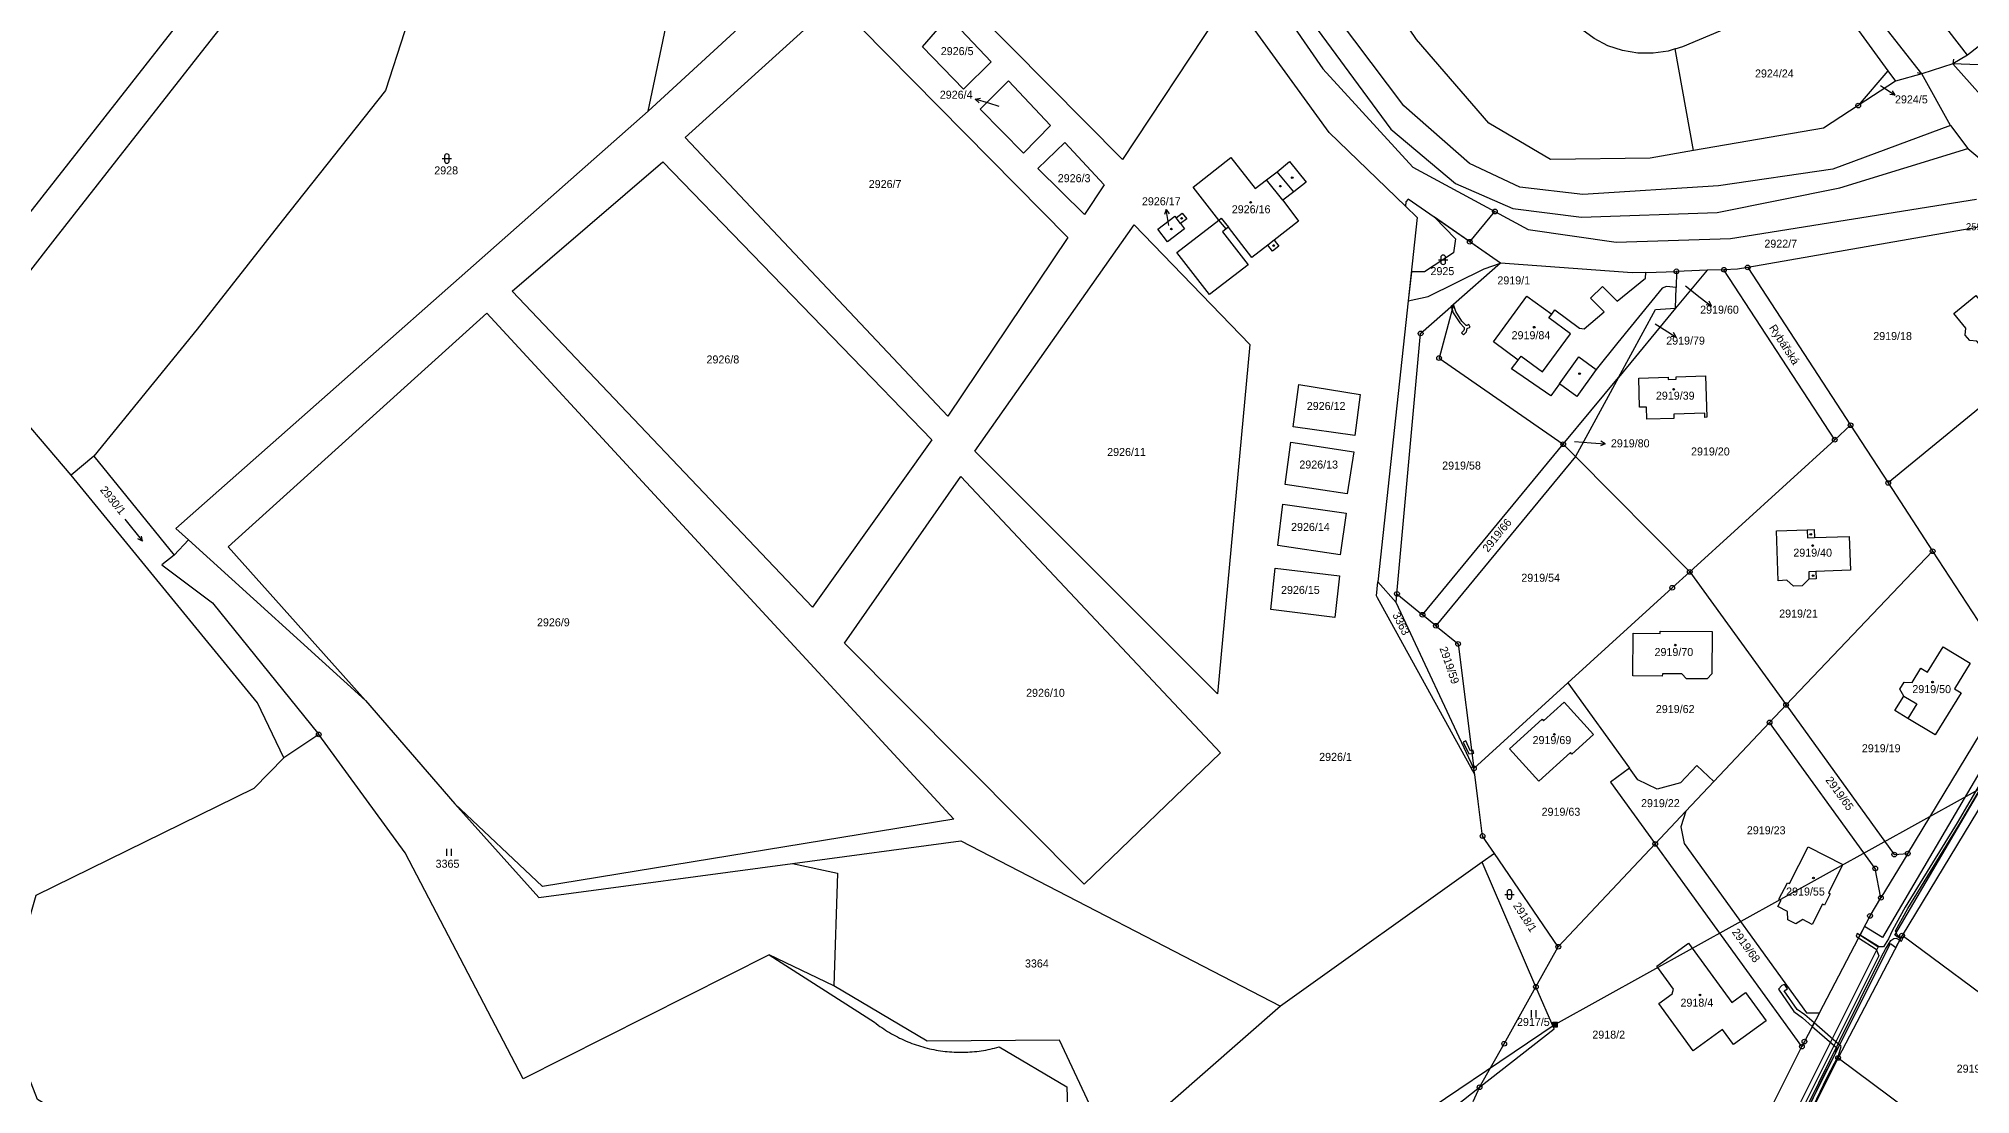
# Model space of a CAD drawing. Extents: x -784124 to -780570, y -980818 to -976926.
# Drawn here: x -783332.3 to -782922, y -978359.6 to -978135.4 of the extents above; entities that cross this region are included whole.
import ezdxf
from ezdxf.enums import TextEntityAlignment as Align

# ---------------------------------------------------------------- set-up
doc = ezdxf.new("R2010")
doc.units = 0
doc.header["$LTSCALE"] = 3.138375
doc.header["$MEASUREMENT"] = 0
doc.linetypes.add('0_051C', pattern=[0])
doc.linetypes.add('2_6_59_2', pattern=[0])
for name, color, linetype in [('1', 7, 'CONTINUOUS'), ('1008', 1, 'CONTINUOUS'), ('1016', 1, 'CONTINUOUS'), ('1029', 1, 'CONTINUOUS'), ('105', 1, 'CONTINUOUS'), ('18', 1, 'CONTINUOUS'), ('21800', 1, 'CONTINUOUS'), ('21900', 1, 'CONTINUOUS'), ('23700', 1, 'CONTINUOUS'), ('306', 1, 'CONTINUOUS'), ('316', 1, 'CONTINUOUS'), ('402', 1, 'CONTINUOUS'), ('404', 1, 'CONTINUOUS'), ('420', 1, 'CONTINUOUS'), ('602', 1, 'CONTINUOUS'), ('60502', 1, 'CONTINUOUS'), ('802', 1, 'CONTINUOUS')]:
    doc.layers.add(name, color=color, linetype=linetype)

# ---------------------------------------------------------------- blocks, each defined once
blk = doc.blocks.new('4_02$0')
at = {"layer": '404', "color": 255, "linetype": 'Continuous'}
blk.add_circle((-0.01, 0), 0.175, dxfattribs=at)
blk = doc.blocks.new('1029$1')
at = {"layer": '1029', "color": 6, "linetype": 'Continuous'}
for p, q in [((0, 3), (-0.5, 2)), ((0, 0), (0, 3)), ((0, 3), (0.5, 2))]:
    blk.add_line(p, q, dxfattribs=at)
blk = doc.blocks.new('3_06$4')
at = {"layer": '306', "color": 255, "linetype": 'Continuous'}
for p, q in [((-0.51, 0), (-0.51, 1.5)), ((0.49, 0), (0.49, 1.5))]:
    blk.add_line(p, q, dxfattribs=at)
blk = doc.blocks.new('3_16$5')
at = {"layer": '316', "color": 255, "linetype": 'Continuous'}
for p, q in [((-1, 1), (1, 1)), ((-0.5, 1.5), (-0.5, 0.5)), ((0.5, 0.5), (0.5, 1.5))]:
    blk.add_line(p, q, dxfattribs=at)
for centre, start, end in [((0, 1.5), 0, 180), ((0, 0.5), 180, 359.9879)]:
    blk.add_arc(centre, 0.5, start, end, dxfattribs=at)
blk = doc.blocks.new('8_02$7')
at = {"layer": '802', "color": 255, "linetype": 'Continuous'}
for p, q in [((3.02, -0.01), (2.04, 0.49)), ((-2.98, -0.01), (3.02, -0.01)), ((3.02, -0.01), (2.04, -0.51))]:
    blk.add_line(p, q, dxfattribs=at)
blk = doc.blocks.new('$17')
at = {"layer": '1', "color": 254, "linetype": 'Continuous'}
for points in [[(123.435, 167.315), (124.055, 171.445), (124.075, 172.655), (124.125, 176.045), (123.965, 178.515), (123.785, 180.405), (123.835, 180.575), (124.015, 181.165), (126.325, 182.735), (128.545, 184.245), (128.185, 184.725), (125.985, 183.235), (123.435, 181.495), (123.215, 180.585), (123.015, 181.135), (123.085, 181.855), (123.225, 181.955), (125.685, 183.655), (127.855, 185.145), (127.495, 185.625), (125.345, 184.145), (122.975, 182.515), (122.505, 182.195), (122.395, 181.055), (123.365, 178.435), (123.525, 176.025), (123.455, 171.485), (123.065, 168.855), (122.855, 167.435), (121.885, 163.365), (121.225, 161.955), (119.525, 158.305), (117.465, 154.835), (112.675, 149.615), (108.675, 145.705), (105.295, 142.765), (95.525, 135.565), (37.715, 97.825), (20.045, 86.715), (14.615, 82.665), (0.955, 73.475), (-6.735, 68.785), (-8.095, 68.135), (-0.405, 57.685), (0.985, 57.095), (3.795, 51.755), (4.985, 49.935), (7.145, 46.625), (7.025, 46.135), (5.465, 45.035), (5.355, 43.835), (6.435, 43.205), (6.935, 40.955), (4.425, 34.675), (2.645, 31.245), (2.555, 30.385), (10.625, 18.215), (4.785, 14.145), (5.135, 13.655), (10.995, 17.745), (14.185, 13.185), (17.425, 8.555), (20.165, 3.765), (24.995, -6.375), (26.295, -9.565), (27.055, -12.215), (28.375, -20.665), (30.285, -23.815), (31.615, -25.295), (31.375, -30.285), (30.725, -31.375), (29.185, -33.215), (27.445, -43.045), (25.935, -48.825), (23.115, -56.275), (20.805, -61.265), (15.645, -70.115), (11.885, -75.575), (7.625, -72.815), (6.785, -72.265), (4.815, -75.045), (1.495, -75.655), (1.275, -74.985), (0.705, -75.175), (0.915, -75.815), (-1.105, -76.545), (-20.735, -62.125), (-20.415, -61.735), (-20.875, -61.355), (-21.215, -61.765), (-45.005, -43.585), (-52.925, -37.995), (-52.695, -37.635), (-53.205, -37.315), (-53.405, -37.645), (-68.925, -26.165), (-68.665, -25.805), (-69.155, -25.455), (-69.745, -26.305), (-69.245, -26.675), (-71.185, -29.385), (-74.055, -33.365), (-74.905, -33.335), (-76.985, -31.725), (-85.455, -25.155), (-86.215, -25.215), (-86.755, -25.525), (-86.265, -25.935), (-85.635, -25.775), (-80.505, -29.755), (-75.205, -33.865), (-63.815, -41.975), (-58.885, -44.925), (-57.485, -46.625), (-57.155, -47.935), (-57.745, -52.635), (-58.945, -55.645), (-62.565, -61.945), (-68.325, -69.395), (-68.765, -69.045), (-69.135, -69.515), (-68.685, -69.875), (-98.135, -109.425), (-98.745, -109.025), (-99.085, -109.525), (-98.495, -109.905), (-113.775, -129.945), (-114.305, -129.565), (-114.665, -130.045), (-114.145, -130.425), (-118.925, -136.395), (-124.785, -144.385), (-126.795, -147.715), (-127.835, -149.555), (-128.245, -149.315), (-128.545, -149.835), (-127.615, -150.375), (-126.425, -148.275), (-120.615, -151.645), (-118.105, -148.345), (-110.205, -148.025), (-94.345, -160.055), (-94.875, -160.845), (-94.385, -161.185), (-93.865, -160.415), (-78.025, -172.175), (-76.405, -180.305), (-73.145, -183.415), (-70.315, -185.625), (-68.985, -185.545), (-58.385, -171.735), (-57.975, -171.995), (-57.655, -171.485), (-58.015, -171.265), (-49.495, -160.595), (-42.905, -151.595), (-42.655, -151.785), (-42.285, -151.315), (-42.545, -151.105), (-12.955, -111.455), (-12.585, -111.765), (-12.195, -111.305), (-12.595, -110.975), (0.055, -94.735), (5.595, -93.085), (6.185, -92.615), (7.185, -91.355), (9.415, -88.505), (9.675, -88.175), (11.605, -85.725), (13.505, -87.465), (25.375, -96.405), (48.255, -113.495), (62.215, -123.515), (65.065, -125.205), (67.305, -126.115), (69.135, -125.975), (71.035, -125.375), (72.915, -124.375), (81.975, -110.265), (82.525, -110.095), (84.305, -111.345), (88.845, -114.555), (89.845, -115.625), (90.285, -115.215), (89.245, -114.095), (84.675, -110.875), (82.835, -109.585), (82.695, -109.015), (85.415, -104.745), (88.375, -99.685), (93.735, -88.895), (93.995, -88.695), (99.765, -91.885), (101.425, -92.805), (102.875, -93.125), (103.005, -92.535), (101.645, -92.245), (100.145, -91.415), (94.275, -88.165), (94.305, -87.645), (95.655, -84.815), (98.575, -77.655), (100.845, -70.795), (104.035, -58.075), (105.255, -50.155), (105.415, -46.915), (105.875, -46.485), (115.385, -47.675), (115.455, -47.085), (105.905, -45.875), (105.605, -45.605), (106.215, -41.185), (106.515, -31.935), (105.005, -29.595), (104.595, -24.805), (105.365, -22.975), (105.995, -22.945), (106.335, -21.735), (104.765, -5.485), (113.845, -3.935), (113.745, -3.345), (104.675, -4.895), (103.465, 1.355), (95.325, 25.045), (88.425, 38.565), (97.085, 43.345), (96.795, 43.865), (88.135, 39.085), (83.275, 47.215), (76.255, 56.965), (73.465, 60.495), (70.845, 63.245), (69.245, 64.935), (68.065, 64.735), (68.585, 64.215), (69.025, 64.295), (70.465, 62.775), (73.005, 60.095), (75.775, 56.605), (82.775, 46.895), (87.765, 38.535), (94.635, 25.065), (94.065, 24.815), (94.315, 24.265), (94.865, 24.515), (102.785, 1.485), (102.215, 1.345), (102.365, 0.755), (102.945, 0.905), (104.135, -5.275), (105.755, -21.655), (105.535, -22.365), (105.065, -22.385), (104.765, -22.105), (104.315, -22.505), (104.625, -22.805), (104.565, -23.295), (103.815, -24.025), (101.665, -24.555), (67.035, -24.865), (48.845, -25.365), (32.895, -25.145), (32.085, -24.915), (30.795, -23.485), (30.635, -23.215), (28.955, -20.445), (27.635, -12.095), (26.855, -9.365), (25.655, -6.405), (26.205, -6.155), (25.955, -5.605), (25.405, -5.855), (20.705, 4.045), (17.925, 8.875), (14.855, 13.275), (15.465, 13.675), (15.125, 14.175), (14.515, 13.765), (11.335, 18.305), (3.175, 30.545), (3.225, 31.065), (4.965, 34.415), (7.545, 40.875), (7.415, 42.365), (10.305, 44.375), (9.505, 46.985), (8.575, 47.155), (7.615, 47.015), (5.505, 50.235), (4.315, 52.055), (1.465, 57.495), (-6.165, 68.435), (1.275, 72.975), (14.955, 82.185), (20.385, 86.215), (38.035, 97.325), (95.865, 135.065), (105.675, 142.305), (109.075, 145.265), (113.115, 149.195), (113.985, 150.145), (117.945, 154.475), (120.035, 157.975), (120.345, 158.645), (122.445, 163.165), (123.435, 167.315)], [(-6.695, 68.145), (0.375, 58.005), (-0.025, 58.165), (-7.175, 67.915), (-6.695, 68.145)], [(103.375, -58.245), (100.265, -70.635), (98.015, -77.455), (95.115, -84.575), (93.705, -87.485), (93.675, -88.185), (93.255, -88.495), (87.855, -99.405), (85.045, -104.175), (84.705, -103.975), (84.405, -104.495), (84.735, -104.685), (82.055, -108.915), (82.215, -109.565), (81.595, -109.765), (72.495, -123.915), (70.795, -124.815), (69.015, -125.375), (67.405, -125.515), (65.325, -124.665), (62.535, -123.015), (48.615, -113.015), (25.735, -95.925), (13.885, -87.005), (11.785, -85.085), (10.965, -83.975), (10.965, -82.065), (11.415, -79.155), (12.315, -76.955), (12.275, -76.075), (16.145, -70.435), (21.345, -61.545), (23.535, -56.815), (23.795, -56.945), (24.075, -56.425), (23.765, -56.255), (26.515, -49.005), (28.025, -43.165), (29.745, -33.475), (31.225, -31.715), (31.975, -30.465), (32.205, -25.575), (32.815, -25.745), (48.845, -25.965), (67.055, -25.465), (101.745, -25.155), (103.975, -24.605), (104.425, -29.795), (105.915, -32.095), (105.615, -41.125), (104.965, -45.825), (105.335, -46.165), (104.835, -46.655), (104.655, -50.095), (103.495, -57.665), (102.925, -57.545), (102.805, -58.135), (103.375, -58.245)], [(5.315, -92.545), (-0.305, -94.215), (-13.245, -110.835), (-43.205, -150.985), (-49.975, -160.235), (-58.695, -171.155), (-69.285, -184.965), (-70.115, -185.005), (-72.745, -182.955), (-75.845, -180.005), (-77.485, -171.835), (-92.925, -160.355), (-88.345, -154.645), (-88.805, -154.265), (-93.415, -160.005), (-110.005, -147.425), (-118.405, -147.765), (-120.775, -150.865), (-126.125, -147.755), (-124.285, -144.725), (-118.445, -136.755), (-113.475, -130.545), (-97.825, -110.005), (-68.035, -70.005), (-62.065, -62.285), (-58.405, -55.905), (-57.165, -52.795), (-56.555, -47.895), (-56.945, -46.345), (-58.485, -44.465), (-63.495, -41.475), (-73.835, -34.105), (-73.525, -33.665), (-70.665, -29.685), (-68.755, -27.035), (-53.505, -38.315), (-45.365, -44.065), (-20.615, -62.975), (-21.675, -64.285), (-24.265, -67.505), (-26.305, -70.035), (-25.835, -70.405), (-23.785, -67.865), (-21.205, -64.655), (-20.125, -63.315), (-1.205, -77.225), (1.375, -76.285), (5.155, -75.585), (6.945, -73.085), (7.735, -73.595), (11.675, -76.155), (11.715, -76.855), (10.835, -78.995), (10.365, -82.025), (10.365, -84.175), (11.185, -85.285), (9.565, -87.345), (8.945, -88.145), (6.705, -90.995), (5.765, -92.195), (5.315, -92.545)]]:
    blk.add_lwpolyline(points, close=True, dxfattribs=at)
blk = doc.blocks.new('1_05$19')
at = {"layer": '105', "color": 3, "linetype": 'Continuous'}
for radius in [0.5, 0.0303]:
    blk.add_circle((0, 0), radius, dxfattribs=at)
blk = doc.blocks.new('4_20$20')
at = {"layer": '420', "color": 255, "linetype": 'Continuous'}
blk.add_line((-0.71, -0.71), (0, 0), dxfattribs=at)
blk = doc.blocks.new('6_02$22')
at = {"layer": '602', "color": 255, "linetype": 'Continuous'}
for p, q in [((-0.5, 0.5), (0.5, 0.5)), ((-0.5, -0.5), (-0.5, 0.5)), ((-0.5, 0.3), (0.5, 0.3)), ((-0.5, 0.1), (0.5, 0.1)), ((-0.3, -0.5), (-0.3, 0.5)), ((-0.1, -0.5), (-0.1, 0.5)), ((0.1, -0.5), (0.1, 0.5)), ((0.3, -0.5), (0.3, 0.5)), ((0.5, -0.5), (0.5, 0.5)), ((-0.5, -0.1), (0.5, -0.1)), ((-0.5, -0.3), (0.5, -0.3)), ((-0.5, -0.5), (0.5, -0.5))]:
    blk.add_line(p, q, dxfattribs=at)

msp = doc.modelspace()

# ---------------------------------------------------------------- linework, layer by layer
at = {"layer": '1029', "color": 255, "linetype": 'Continuous'}
for p, q in [((-782941.07, -978145.28), (-782940.45, -978145.7)), ((-783128.3, -978149.77), (-783130.49, -978149.08)), ((-783092.22, -978175), (-783092.29, -978174.61)), ((-782982.48, -978187.88), (-782979.34, -978190.29)), ((-782988.93, -978195.92), (-782986.99, -978197.13)), ((-783006.04, -978220.92), (-783002.51, -978221.18))]:
    msp.add_line(p, q, dxfattribs=at)
at = {"layer": '21800', "color": 255, "linetype": 'Continuous'}
for p, q in [((-782932.3, -978142.84), (-782975.13, -978088.25)), ((-783042.3, -978149.64), (-783062.91, -978122.27)), ((-783066.89, -978124.97), (-783045.08, -978154.57)), ((-782926.22, -978153.81), (-782932.3, -978142.84)), ((-782925.7, -978140.69), (-782915.72, -978151.91)), ((-782910.91, -978141.31), (-782925.7, -978140.69)), ((-783028.38, -978161.88), (-783042.3, -978149.64)), ((-783045.08, -978154.57), (-783031.35, -978166.09)), ((-782926.22, -978153.81), (-782951.16, -978163.1)), ((-782926.22, -978153.81), (-782922.52, -978158.68)), ((-782949.67, -978167.05), (-782922.52, -978158.68)), ((-782922.52, -978158.68), (-782915.38, -978164.6)), ((-783065.71, -978167.88), (-783069.24, -978163.62)), ((-783017.7, -978166.9), (-783028.38, -978161.88)), ((-782951.16, -978163.1), (-782975.48, -978166.62)), ((-783068.04, -978169.68), (-783071.51, -978165.35)), ((-783031.35, -978166.09), (-783019.14, -978171.42)), ((-783004.29, -978168.48), (-783017.7, -978166.9)), ((-782975.48, -978166.62), (-783004.29, -978168.48)), ((-782975.73, -978172.29), (-782949.67, -978167.05)), ((-783019.14, -978171.42), (-783004.56, -978173.25)), ((-783004.56, -978173.25), (-782975.73, -978172.29)), ((-783089.74, -978174.63), (-783090.69, -978173.4)), ((-783081.58, -978173.87), (-783081.11, -978173.5)), ((-783080.07, -978175.77), (-783081.58, -978173.87)), ((-783081.11, -978173.5), (-783079.58, -978175.39)), ((-783069.84, -978178.13), (-783071.22, -978179.21)), ((-783011.5, -978194.67), (-783010.91, -978193.87)), ((-783006.91, -978198.07), (-783011.5, -978194.67)), ((-783012.84, -978206.12), (-783006.91, -978198.07)), ((-783018, -978203.6), (-783017.4, -978202.79)), ((-783017.4, -978202.79), (-783012.84, -978206.12)), ((-783009.24, -978208.67), (-783005.15, -978202.95)), ((-783005.15, -978202.95), (-783001.48, -978205.59)), ((-782947.42, -978217.46), (-782950.78, -978220.52)), ((-782936.13, -978274.97), (-782933.36, -978276.65)), ((-782933.36, -978276.65), (-782935.25, -978279.74)), ((-783177.1, -978329.91), (-783154.75, -978344.24)), ((-783128.3, -978349.48), (-783113.89, -978357.93)), ((-783113.89, -978357.93), (-783113.7, -978364.5))]:
    msp.add_line(p, q, dxfattribs=at)
for points in [[(-782956.65, -978239.64), (-782956.55, -978241.37), (-782955.07, -978241.32)], [(-782954.81, -978248.51), (-782956.31, -978248.57), (-782956.28, -978250.12)], [(-783154.75, -978344.24), (-783154.369, -978344.537), (-783153.983, -978344.827), (-783153.593, -978345.111), (-783153.198, -978345.389), (-783152.799, -978345.66), (-783152.395, -978345.925), (-783151.987, -978346.183), (-783151.574, -978346.434), (-783151.158, -978346.678), (-783150.738, -978346.916), (-783150.314, -978347.147), (-783149.886, -978347.37), (-783149.454, -978347.587), (-783149.02, -978347.797), (-783148.581, -978347.999), (-783148.14, -978348.194), (-783147.695, -978348.382), (-783147.247, -978348.563), (-783146.797, -978348.737), (-783146.343, -978348.903), (-783145.887, -978349.061), (-783145.429, -978349.212), (-783144.968, -978349.356), (-783144.505, -978349.492), (-783144.039, -978349.62), (-783143.572, -978349.741), (-783143.102, -978349.854), (-783142.631, -978349.959), (-783142.158, -978350.057), (-783141.684, -978350.147), (-783141.208, -978350.229), (-783140.731, -978350.304), (-783140.253, -978350.37), (-783139.774, -978350.429), (-783139.294, -978350.48), (-783138.813, -978350.523), (-783138.331, -978350.558), (-783137.849, -978350.585), (-783137.367, -978350.605), (-783136.884, -978350.616), (-783136.401, -978350.62), (-783135.919, -978350.615), (-783135.436, -978350.603), (-783134.954, -978350.583), (-783134.472, -978350.555), (-783133.99, -978350.519), (-783133.509, -978350.476), (-783133.029, -978350.424), (-783132.55, -978350.365), (-783132.072, -978350.297), (-783131.595, -978350.222), (-783131.12, -978350.139), (-783130.645, -978350.049), (-783130.173, -978349.95), (-783129.702, -978349.844), (-783129.232, -978349.731), (-783128.765, -978349.609), (-783128.3, -978349.48)]]:
    msp.add_lwpolyline(points, dxfattribs=at)
at = {"layer": '21900', "color": 3, "linetype": 'Continuous'}
for p, q in [((-782862.03, -978091.37), (-782922.56, -978138.83)), ((-782922.56, -978138.83), (-782934.99, -978122.81)), ((-782952.56, -978124.22), (-782939.5, -978142.18)), ((-782980.75, -978159.12), (-782984.7, -978137.54)), ((-782939.5, -978142.18), (-782945.78, -978149.55)), ((-782939.5, -978142.18), (-782937.89, -978144.39)), ((-782937.89, -978144.39), (-782945.78, -978149.55)), ((-783041.95, -978170.92), (-783039.45, -978173.33)), ((-783028.32, -978178.5), (-783041.39, -978169.42)), ((-783028.32, -978178.5), (-783022.96, -978172.06)), ((-783039.45, -978173.33), (-783047.83, -978250.74)), ((-782914.53, -978174.42), (-782969.26, -978183.95)), ((-783021.79, -978183.04), (-783028.32, -978178.5)), ((-783021.79, -978183.04), (-783031.79, -978191.84)), ((-782990.99, -978186.19), (-782990.91, -978184.99)), ((-782990.91, -978184.99), (-782984.4, -978184.77)), ((-782977.9, -978184.55), (-782984.61, -978192.6)), ((-782984.4, -978184.77), (-782984.49, -978188.18)), ((-782977.9, -978184.55), (-782984.4, -978184.77)), ((-782974.32, -978184.43), (-782977.9, -978184.55)), ((-782984.61, -978192.6), (-782984.49, -978188.18)), ((-782984.61, -978192.6), (-782996.73, -978207.28)), ((-782897.44, -978195.24), (-782939.43, -978229.71)), ((-783008.46, -978221.49), (-782996.73, -978207.28)), ((-782996.73, -978207.28), (-783005.87, -978224.1)), ((-783038.35, -978257.71), (-783008.46, -978221.49)), ((-783005.87, -978224.1), (-783008.46, -978221.49)), ((-783320.56, -978223.99), (-783325.43, -978228.06)), ((-783320.56, -978223.99), (-783303.55, -978245.06)), ((-783005.87, -978224.1), (-783035.5, -978260.04)), ((-783005.87, -978224.1), (-782981.59, -978248.59)), ((-782939.43, -978229.71), (-782929.98, -978244.21)), ((-783303.55, -978245.06), (-783300.5, -978241.8)), ((-783300.5, -978241.8), (-783262.86, -978275.89)), ((-782929.98, -978244.21), (-782961.13, -978276.85)), ((-782929.98, -978244.21), (-782912.56, -978270.93)), ((-783047.83, -978250.74), (-783043.94, -978255.11)), ((-782981.59, -978248.59), (-782961.13, -978276.85)), ((-783043.94, -978255.11), (-783043.77, -978253.26)), ((-783027.42, -978290.35), (-783043.94, -978255.11)), ((-783043.77, -978253.26), (-783038.35, -978257.71)), ((-783035.5, -978260.04), (-783038.35, -978257.71)), ((-783027.42, -978290.35), (-783007.48, -978272.18)), ((-783007.48, -978272.18), (-782994.37, -978290.3)), ((-783262.86, -978275.89), (-783243.89, -978297.89)), ((-782964.62, -978280.56), (-782961.13, -978276.85)), ((-783272.81, -978283.11), (-783280.24, -978288.11)), ((-782964.62, -978280.56), (-782976.44, -978293.11)), ((-782911.73, -978284.95), (-782936.46, -978325.82)), ((-783027.26, -978291.62), (-783027.42, -978290.35)), ((-782982.4, -978299.44), (-782976.44, -978293.11)), ((-782988.92, -978306.36), (-782982.4, -978299.44)), ((-783023.06, -978308.4), (-783025.68, -978310.27)), ((-783009.5, -978328.2), (-783023.06, -978308.4)), ((-782988.92, -978306.36), (-783009.5, -978328.2)), ((-782957.77, -978349.42), (-782988.92, -978306.36)), ((-782935.28, -978308.42), (-782940.96, -978317.81)), ((-783025.68, -978310.27), (-783068.5, -978340.82)), ((-783014.26, -978336.72), (-783025.68, -978310.27)), ((-783014.26, -978336.72), (-783009.5, -978328.2)), ((-782936.46, -978325.82), (-782950.06, -978351.81)), ((-782907.16, -978347.56), (-782936.46, -978325.82)), ((-783068.5, -978340.82), (-783104.21, -978372.03)), ((-782967.72, -978369.2), (-782957.77, -978349.42)), ((-782950.06, -978351.81), (-782973.89, -978399.26)), ((-782950.06, -978351.81), (-782923.91, -978371.21)), ((-783026.24, -978358.05), (-783027.63, -978361.13))]:
    msp.add_line(p, q, dxfattribs=at)
for points in [[(-783263.16, -977976.08), (-783201.54, -978004.19), (-783153.92, -978027.21), (-783110.22, -978068.38), (-783059.55, -978141.74), (-783040.41, -978162.65), (-783022.96, -978172.06)], [(-783355.7, -978212.43), (-783328.81, -978177.87), (-783297.7, -978138.2), (-783260.5, -978090.95), (-783233.08, -978055.89), (-783197.84, -978013.09)], [(-783118.51, -978073.51), (-783133.09, -978086.61), (-783202.85, -978150.78)], [(-782984.7, -978137.54), (-782986.14, -978137.99), (-782989.38, -978138.47), (-782992.64, -978138.43), (-782995.86, -978137.89), (-782998.97, -978136.85), (-783001.86, -978135.33), (-783004.49, -978133.38), (-783006.77, -978131.04), (-783048.63, -978077.17), (-783049.5, -978076.21), (-783050.57, -978075.48)], [(-782980.75, -978159.12), (-782990.02, -978160.71), (-783011.16, -978161.03), (-783024.28, -978153.32), (-783039.64, -978135.55), (-783070, -978090.65)], [(-783149.46, -978113.16), (-783124.3, -978093.98), (-783082.04, -978130.69), (-783102.07, -978160.99), (-783149.46, -978113.16)], [(-783202.85, -978150.78), (-783196.5, -978120.77), (-783222.49, -978095.72), (-783230.91, -978099.52), (-783250.58, -978121.34), (-783258.66, -978146.39), (-783280.56, -978174.02), (-783298.65, -978197.06), (-783320.56, -978223.99)], [(-783283, -978107.97), (-783304.09, -978133.93), (-783334.43, -978172.64), (-783348.95, -978191.69)], [(-783194.99, -978156.31), (-783163.12, -978127.5), (-783113.71, -978177.56), (-783139.2, -978215.51), (-783194.99, -978156.31)], [(-782984.7, -978137.54), (-782983.02, -978137.01), (-782953.01, -978124.37)], [(-783129.96, -978140.28), (-783135.82, -978146.09), (-783144.55, -978137.12), (-783139.03, -978130.75), (-783129.96, -978140.28)], [(-783041.95, -978170.92), (-783058.2, -978155.26), (-783075.37, -978131.6)], [(-782922.56, -978138.83), (-782925.7, -978140.69), (-782932.3, -978142.84), (-782937.89, -978144.39)], [(-783123.11, -978159.64), (-783132.32, -978150.36), (-783126.32, -978144.28), (-783117.37, -978153.81), (-783123.11, -978159.64)], [(-783202.85, -978150.78), (-783303.16, -978239.4), (-783300.5, -978241.8)], [(-782945.78, -978149.55), (-782953.15, -978154.37), (-782980.75, -978159.12)], [(-783114.33, -978157.43), (-783105.95, -978166.43), (-783110.15, -978172.71), (-783120.03, -978162.91), (-783114.33, -978157.43)], [(-783069.24, -978163.62), (-783066.63, -978161.46), (-783063.04, -978165.81), (-783065.71, -978167.88), (-783068.04, -978169.68), (-783064.67, -978174.09), (-783069.84, -978178.13), (-783068.84, -978179.41), (-783070.21, -978180.48), (-783071.22, -978179.21), (-783074.58, -978181.84), (-783079.58, -978175.39), (-783080.07, -978175.77), (-783080.86, -978176.39), (-783075.41, -978183.36), (-783083.57, -978189.71), (-783090.5, -978180.79), (-783081.58, -978173.87), (-783087.04, -978166.89), (-783079.03, -978160.62), (-783073.87, -978167.2), (-783071.51, -978165.35), (-783069.24, -978163.62)], [(-783199.74, -978161.49), (-783142.6, -978220.58), (-783167.94, -978256.07), (-783231.73, -978189.01), (-783199.74, -978161.49)], [(-783092.49, -978178.52), (-783094.59, -978175.79), (-783090.98, -978173.02), (-783090.69, -978173.4), (-783089.38, -978172.39), (-783088.43, -978173.63), (-783089.74, -978174.63), (-783088.88, -978175.74), (-783092.49, -978178.52)], [(-783041.39, -978169.42), (-783041.86, -978170.03), (-783041.95, -978170.92)], [(-783022.96, -978172.06), (-783015.88, -978175.88), (-782997.19, -978178.58), (-782972.89, -978177.82), (-782920.69, -978169.42)], [(-783075, -978200.29), (-783081.87, -978274.49), (-783133.46, -978222.97), (-783099.6, -978174.88), (-783075, -978200.29)], [(-782990.91, -978184.99), (-782993.84, -978185.09), (-783021.79, -978183.04)], [(-782981.59, -978248.59), (-782950.78, -978220.52), (-782974.32, -978184.43)], [(-782969.26, -978183.95), (-782971.42, -978184.33), (-782974.32, -978184.43)], [(-782969.26, -978183.95), (-782947.42, -978217.46), (-782939.43, -978229.71)], [(-782984.49, -978188.18), (-782986.5, -978187.98), (-782987.41, -978188.33), (-782996.86, -978199.89), (-783001.48, -978205.59), (-783005.57, -978211.32), (-783009.24, -978208.67), (-783011.11, -978211.24), (-783019.41, -978205.46), (-783018, -978203.6), (-783023.24, -978199.74), (-783016.18, -978190.03), (-783010.91, -978193.87), (-783010.23, -978192.93), (-783004.98, -978196.86), (-783004.02, -978196.97), (-782999.76, -978193.4), (-783002.63, -978190.44), (-783000.09, -978187.97), (-782996.98, -978191.13), (-782990.99, -978186.19)], [(-783043.77, -978253.26), (-783038.74, -978197.96), (-783031.79, -978191.84)], [(-783031.79, -978191.84), (-783034.81, -978203.19), (-783008.46, -978221.49)], [(-782996.73, -978207.28), (-782988.88, -978192.84), (-782984.61, -978192.6)], [(-782920.62, -978199.6), (-782922.11, -978199.46), (-782923.07, -978198.3), (-782922.93, -978196.81), (-782925.48, -978193.73), (-782920.8, -978189.92), (-782918.27, -978193.01), (-782914.6, -978190.01), (-782910.13, -978195.41), (-782917.65, -978201.56), (-782919.14, -978201.39), (-782920.62, -978199.6)], [(-783262.86, -978275.89), (-783292.05, -978243.27), (-783237.11, -978193.63), (-783137.89, -978301.13), (-783225.27, -978315.39), (-783243.89, -978297.89)], [(-783051.6, -978210.93), (-783052.75, -978219.61), (-783065.8, -978217.82), (-783064.6, -978208.83), (-783051.6, -978210.93)], [(-782992.43, -978207.45), (-782986.17, -978207.25), (-782986.15, -978207.75), (-782984.45, -978207.69), (-782984.46, -978207.19), (-782978.2, -978206.99), (-782977.92, -978215.76), (-782978.37, -978215.78), (-782978.4, -978214.91), (-782984.97, -978215.12), (-782984.96, -978215.99), (-782990.71, -978216.17), (-782990.78, -978213.6), (-782992.23, -978213.61), (-782992.43, -978207.45)], [(-783325.43, -978228.06), (-783340.54, -978210.35), (-783355.7, -978212.43)], [(-783067.51, -978230.04), (-783066.34, -978221.02), (-783052.96, -978223.07), (-783054.32, -978232.04), (-783067.51, -978230.04)], [(-783280.24, -978288.11), (-783285.8, -978276.44), (-783325.43, -978228.06)], [(-783110.23, -978314.91), (-783161.11, -978263.75), (-783136.41, -978228.31), (-783081.23, -978287.06), (-783110.23, -978314.91)], [(-783069.06, -978243.02), (-783068.05, -978234.18), (-783054.53, -978236.16), (-783055.85, -978244.99), (-783069.06, -978243.02)], [(-782954.81, -978248.51), (-782954.75, -978250.06), (-782956.28, -978250.12), (-782957.67, -978251.58), (-782959.57, -978251.66), (-782960.95, -978250.37), (-782962.77, -978250.47), (-782963.13, -978239.88), (-782956.65, -978239.64), (-782955.13, -978239.58), (-782955.07, -978241.32), (-782947.7, -978241.06), (-782947.45, -978248.23), (-782954.81, -978248.51)], [(-783303.55, -978245.06), (-783306.13, -978247.1), (-783295.4, -978255.15), (-783272.81, -978283.11)], [(-783056.95, -978258.27), (-783070.56, -978256.57), (-783069.62, -978247.78), (-783055.97, -978249.42), (-783056.95, -978258.27)], [(-783027.26, -978291.62), (-783047.93, -978254.11), (-783048.15, -978253.67), (-783047.83, -978250.74)], [(-783007.48, -978272.18), (-782985.31, -978251.98), (-782981.59, -978248.59)], [(-783035.5, -978260.04), (-783030.8, -978263.9), (-783027.42, -978290.35)], [(-782976.8, -978261.26), (-782976.86, -978270.27), (-782977.91, -978271.34), (-782982.26, -978271.3), (-782983.29, -978270.28), (-782987.4, -978270.24), (-782987.44, -978270.75), (-782993.7, -978270.69), (-782993.61, -978261.59), (-782987.83, -978261.69), (-782987.83, -978261.19), (-782976.8, -978261.26)], [(-782936.13, -978274.97), (-782936.92, -978273.49), (-782936.01, -978272.03), (-782934.32, -978272.08), (-782932.47, -978269.05), (-782931.08, -978269.88), (-782927.73, -978264.48), (-782921.98, -978267.98), (-782925.33, -978273.44), (-782923.96, -978274.29), (-782929.47, -978283.21), (-782935.25, -978279.74), (-782938.03, -978278.04), (-782936.13, -978274.97)], [(-782935.28, -978308.42), (-782918.22, -978280.26), (-782912.56, -978270.93)], [(-783012.62, -978280.25), (-783008.27, -978276.28), (-783002.01, -978283.16), (-783006.6, -978287.33), (-783006.93, -978286.97), (-783013.62, -978293.05), (-783019.88, -978286.17), (-783012.96, -978279.87), (-783012.62, -978280.25)], [(-782961.13, -978276.85), (-782938.13, -978308.63), (-782935.28, -978308.42)], [(-783163.36, -978336.49), (-783177.1, -978329.91), (-783229.4, -978356.23), (-783254.46, -978308.23), (-783272.81, -978283.11)], [(-782940.96, -978317.81), (-782942.19, -978311.57), (-782964.62, -978280.56)], [(-783222.71, -978465.4), (-783243.3, -978450.16), (-783294.22, -978383.79), (-783332.55, -978360.68), (-783339.83, -978341.9), (-783332.83, -978317.22), (-783286.51, -978294.51), (-783280.24, -978288.11)], [(-783023.06, -978308.4), (-783025.59, -978304.69), (-783026.51, -978297.37), (-783027.26, -978291.62)], [(-782994.37, -978290.3), (-782998.42, -978293.23), (-782988.92, -978306.36)], [(-782976.44, -978293.11), (-782980.08, -978289.68), (-782983.58, -978293.4), (-782988.51, -978294.72), (-782992.61, -978292.73), (-782994.37, -978290.3)], [(-783243.89, -978297.89), (-783226.05, -978317.76), (-783172.2, -978310.54)], [(-782982.4, -978299.44), (-782983.46, -978302.77), (-782982.8, -978306.26), (-782956.79, -978342.23), (-782954.03, -978342.21)], [(-783172.2, -978310.54), (-783136.4, -978305.74), (-783068.5, -978340.82)], [(-782955.55, -978323.45), (-782957.58, -978322.39), (-782959.07, -978323.34), (-782960.76, -978322.48), (-782960.83, -978320.72), (-782962.88, -978319.67), (-782962.18, -978318.32), (-782962.63, -978318.07), (-782960.85, -978314.6), (-782960.41, -978314.81), (-782956.4, -978306.99), (-782949.04, -978310.75), (-782952.12, -978316.77), (-782951.74, -978316.98), (-782952.97, -978319.37), (-782953.37, -978319.18), (-782955.55, -978323.45)], [(-783172.2, -978310.54), (-783162.65, -978312.55), (-783163.36, -978336.49)], [(-782954.03, -978342.21), (-782943.29, -978321.65), (-782940.96, -978317.81)], [(-782985.34, -978338.19), (-782985.02, -978337.2), (-782988.57, -978332.33), (-782981.85, -978327.48), (-782972.67, -978340.07), (-782969.71, -978337.9), (-782965.35, -978343.94), (-782972.32, -978348.96), (-782974.6, -978345.8), (-782980.84, -978350.3), (-782988.16, -978340.24), (-782985.34, -978338.19)], [(-783104.21, -978372.03), (-783115.49, -978348.06), (-783143.57, -978348.23), (-783163.36, -978336.49)], [(-783026.24, -978358.05), (-783021, -978348.8), (-783014.26, -978336.72)], [(-783026.24, -978358.05), (-783010.41, -978345.63), (-783014.26, -978336.72)], [(-782954.03, -978342.21), (-782957.23, -978348.34), (-782957.77, -978349.42)], [(-783108.11, -978428.63), (-783074.03, -978397.9), (-783034.77, -978364.74), (-783026.24, -978358.05)]]:
    msp.add_lwpolyline(points, dxfattribs=at)
at = {"layer": '23700', "color": 255, "linetype": '0_051C'}
for points in [[(-783035.82, -978173.29), (-783031.35, -978177.87), (-783031.79, -978180.83), (-783037.95, -978184.85), (-783040.7, -978184.87), (-783041.37, -978191.06), (-783037.12, -978190.1), (-783025.25, -978184.22), (-783021.79, -978183.04), (-783035.82, -978173.29)], [(-783032.07, -978192.89), (-783031.79, -978191.84), (-783032.28, -978192.27), (-783032.07, -978192.89)], [(-783031.79, -978191.84), (-783032.07, -978192.89), (-783031.83, -978193.58), (-783030.44, -978195.68), (-783029.53, -978196.69), (-783029.51, -978197.12), (-783029.56, -978197.32), (-783030.06, -978197.86), (-783029.62, -978198.26), (-783029.02, -978197.62), (-783028.85, -978196.94), (-783028.21, -978196.61), (-783028.49, -978196.07), (-783028.9, -978196.29), (-783029.09, -978196.28), (-783029.96, -978195.32), (-783031.29, -978193.32), (-783031.79, -978191.84)], [(-783029.72, -978284.74), (-783028.54, -978287.27), (-783027.83, -978287.15), (-783027.48, -978287.1), (-783027.58, -978286.5), (-783027.9, -978286.56), (-783028.05, -978286.58), (-783028.23, -978286.52), (-783029.18, -978284.48), (-783029.72, -978284.74)], [(-782945.72, -978326.31), (-782945.44, -978325.78), (-782945.99, -978325.42), (-782946.26, -978325.96), (-782945.72, -978326.31)], [(-782936.98, -978326.81), (-782936.6, -978327.02), (-782936.31, -978326.49), (-782936.7, -978326.27), (-782936.98, -978326.81)], [(-782959.44, -978341.96), (-782957.63, -978343.3), (-782955.55, -978345.12), (-782955.17, -978344.4), (-782957.16, -978342.66), (-782958.78, -978341.5), (-782961.51, -978337.55), (-782960.84, -978337.15), (-782961.35, -978336.29), (-782961.67, -978336.3), (-782962.02, -978336.44), (-782962.71, -978337.22), (-782959.44, -978341.96)], [(-782955.17, -978344.4), (-782955.55, -978345.12), (-782950.33, -978349.68), (-782950.76, -978351.06), (-782953.14, -978355.71), (-782958.31, -978366.52), (-782958.12, -978366.92), (-782957.77, -978367.15), (-782957.42, -978366.46), (-782952.43, -978356.07), (-782950, -978351.3), (-782949.41, -978349.42), (-782955.17, -978344.4)]]:
    msp.add_lwpolyline(points, close=True, dxfattribs=at)
for points in [[(-782918.53, -978288.64), (-782940.65, -978326.25), (-782944.47, -978323.92), (-782945.4, -978325.69), (-782941.5, -978328.08), (-782962.07, -978369.31)], [(-782917.19, -978288.93), (-782924.79, -978301.88), (-782935.8, -978319.8), (-782938.48, -978324.67), (-782939.36, -978326.54), (-782940.43, -978328.24), (-782941.64, -978328.23), (-782945.44, -978325.78), (-782945.72, -978326.31), (-782941.97, -978328.73), (-782941.43, -978330.14), (-782959.65, -978366.69)], [(-782958.65, -978366.07), (-782940.83, -978330.3), (-782940.01, -978328.69), (-782938.88, -978326.89), (-782938.26, -978326.48), (-782937.74, -978326.38), (-782936.98, -978326.81), (-782936.7, -978326.27), (-782937.45, -978325.85), (-782937.88, -978324.83), (-782935.28, -978320.1), (-782924.27, -978302.18), (-782916.77, -978289.4)], [(-782958.6, -978366.82), (-782938.97, -978327.49), (-782937.78, -978328.34), (-782936.84, -978326.55), (-782938.01, -978325.72), (-782917.34, -978290.55)]]:
    msp.add_lwpolyline(points, dxfattribs=at)
at = {"layer": '60502', "color": 255, "linetype": '2_6_59_2'}
for p, q in [((-782818.76, -978238.49), (-783010.19, -978344.72)), ((-783010.19, -978344.72), (-783213.25, -978481.64))]:
    msp.add_line(p, q, dxfattribs=at)

# ---------------------------------------------------------------- block references
at = {"layer": '1029', "color": 0, "linetype": 'ByBlock'}
for p, rotation in [((-783130.49, -978149.08), 73), ((-782940.45, -978145.7), 236), ((-783092.29, -978174.61), 10), ((-782979.34, -978190.29), 232), ((-782986.99, -978197.13), 238), ((-783002.51, -978221.18), 266)]:
    msp.add_blockref('1029$1', p, dxfattribs=dict(at, rotation=rotation))
at = {"layer": '105', "color": 0, "linetype": 'ByBlock'}
for p in [(-782945.78, -978149.55), (-783022.96, -978172.06), (-783028.32, -978178.5), (-782984.4, -978184.77), (-782974.32, -978184.43), (-782969.26, -978183.95), (-783038.74, -978197.96), (-783034.81, -978203.19), (-782947.42, -978217.46), (-783008.46, -978221.49), (-782950.78, -978220.52), (-782939.43, -978229.71), (-782929.98, -978244.21), (-782981.59, -978248.59), (-783043.77, -978253.26), (-782985.31, -978251.98), (-783038.35, -978257.71), (-783035.5, -978260.04), (-783030.8, -978263.9), (-782961.13, -978276.85), (-783272.81, -978283.11), (-782964.62, -978280.56), (-783027.42, -978290.35), (-783025.59, -978304.69), (-782988.92, -978306.36), (-782938.13, -978308.63), (-782935.28, -978308.42), (-782942.19, -978311.57), (-782940.96, -978317.81), (-782943.29, -978321.65), (-783009.5, -978328.2), (-782936.46, -978325.82), (-783014.26, -978336.72), (-783021, -978348.8), (-782957.77, -978349.42), (-782957.23, -978348.34), (-782950.06, -978351.81), (-783026.24, -978358.05)]:
    msp.add_blockref('1_05$19', p, dxfattribs=at)
at = {"layer": '23700', "color": 0, "linetype": 'ByBlock'}
msp.add_blockref('$17', (-782917.545, -978513.495), dxfattribs=at)
at = {"layer": '306', "color": 0, "linetype": 'ByBlock'}
for p in [(-783245.1, -978308.91), (-783014.71, -978343.2)]:
    msp.add_blockref('3_06$4', p, dxfattribs=at)
at = {"layer": '316', "color": 0, "linetype": 'ByBlock'}
for p in [(-783245.59, -978161.82), (-783033.96, -978183.32), (-783019.89, -978318.11)]:
    msp.add_blockref('3_16$5', p, dxfattribs=at)
at = {"layer": '402', "color": 0, "linetype": 'ByBlock'}
for p in [(-783066.01, -978164.86), (-783068.55, -978166.68), (-783089.5, -978173.52), (-783069.95, -978179.29), (-783004.98, -978206.51), (-782955.86, -978240.61), (-782955.36, -978249.39)]:
    msp.add_blockref('4_02$0', p, dxfattribs=at)
at = {"layer": '404', "color": 0, "linetype": 'ByBlock'}
for p in [(-783074.85, -978170.13), (-783091.68, -978175.78), (-783014.61, -978196.64), (-782984.99, -978209.82), (-782955.47, -978243), (-782984.64, -978264.15), (-782929.99, -978272.01), (-783010.32, -978283.1), (-782955.29, -978313.61), (-782979.41, -978338.45)]:
    msp.add_blockref('4_02$0', p, dxfattribs=at)
at = {"layer": '420', "color": 0, "linetype": 'ByBlock'}
for p, rotation in [((-782925.7, -978140.69), 218), ((-782932.3, -978142.84), 297)]:
    msp.add_blockref('4_20$20', p, dxfattribs=dict(at, rotation=rotation))
at = {"layer": '602', "color": 0, "linetype": 'ByBlock'}
msp.add_blockref('6_02$22', (-783010.19, -978344.72), dxfattribs=at)
at = {"layer": '802', "color": 0, "linetype": 'ByBlock', "rotation": 309}
msp.add_blockref('8_02$7', (-783312.15, -978239.7), dxfattribs=at)

# ---------------------------------------------------------------- texts
at = {"layer": '1008', "color": 255, "linetype": 'Continuous'}
msp.add_text('Rybářská', height=1.7, rotation=303, dxfattribs=at).set_placement((-782961.48, -978200.32), align=Align.MIDDLE_CENTER)
at = {"layer": '1016', "color": 214, "linetype": 'Continuous'}
msp.add_text('259.1', height=1.5, dxfattribs=at).set_placement((-782917.89, -978176.49), align=Align.BOTTOM_RIGHT)
at = {"layer": '18', "color": 255, "linetype": 'Continuous'}
for s, p in [('2926/5', (-783140.68, -978139.36)), ('2928', (-783248.27, -978164.69)), ('2926/3', (-783115.83, -978166.35)), ('2926/7', (-783155.98, -978167.58)), ('2926/16', (-783078.86, -978172.95)), ('2922/7', (-782965.73, -978180.25)), ('2925', (-783036.65, -978186.08)), ('2919/1', (-783022.44, -978188.05)), ('2919/84', (-783019.42, -978199.69)), ('2919/18', (-782942.6, -978199.87)), ('2926/8', (-783190.44, -978204.84)), ('2926/12', (-783062.93, -978214.72)), ('2926/11', (-783105.33, -978224.49)), ('2926/13', (-783064.51, -978227.16)), ('2926/14', (-783066.27, -978240.41)), ('2926/15', (-783068.4, -978253.79)), ('2926/9', (-783226.45, -978260.67)), ('2919/21', (-782962.58, -978258.81)), ('2926/10', (-783122.55, -978275.64)), ('2926/1', (-783060.3, -978289.24)), ('3365', (-783247.99, -978311.94)), ('3364', (-783122.79, -978333.12)), ('2917/5', (-783018.28, -978345.54)), ('2918/2', (-783002.27, -978348.23)), ('2919/12', (-782924.88, -978355.45))]:
    msp.add_text(s, height=1.7, dxfattribs=at).set_placement(p, align=Align.BOTTOM_LEFT)
for s, p in [('2924/24', (-782963.61, -978144.11)), ('2919/60', (-782975.26, -978194.27)), ('2919/79', (-782982.47, -978200.84)), ('2919/39', (-782984.66, -978212.53)), ('2919/80', (-782994.22, -978222.65)), ('2919/20', (-782977.2, -978224.38)), ('2919/58', (-783030.06, -978227.37)), ('2919/40', (-782955.47, -978245.88)), ('2919/54', (-783013.25, -978251.2)), ('2919/70', (-782984.95, -978266.98)), ('2919/50', (-782930.19, -978274.85)), ('2919/62', (-782984.67, -978279.09)), ('2919/69', (-783010.86, -978285.68)), ('2919/19', (-782940.91, -978287.41)), ('2919/63', (-783008.94, -978300.9)), ('2919/22', (-782987.82, -978299.07)), ('2919/23', (-782965.34, -978304.83)), ('2919/55', (-782957, -978317.84)), ('2918/4', (-782980.07, -978341.44))]:
    msp.add_text(s, height=1.7, dxfattribs=at).set_placement(p, align=Align.BOTTOM_CENTER)
for s, p in [('2926/4', (-783133.93, -978148.62)), ('2926/17', (-783089.73, -978171.25))]:
    msp.add_text(s, height=1.7, dxfattribs=at).set_placement(p, align=Align.BOTTOM_RIGHT)
msp.add_text('2924/5', height=1.7, dxfattribs=at).set_placement((-782937.98, -978147.4), align=Align.TOP_LEFT)
for s, rotation, p in [('2930/1', 309, (-783317.58, -978234.24)), ('2919/66', 51, (-783021.47, -978241.67)), ('3363', 297, (-783044.09, -978260.21)), ('2919/59', 289, (-783033.91, -978268.86)), ('2919/65', 306, (-782950.83, -978296.45)), ('2919/68', 306, (-782970.71, -978328.72))]:
    msp.add_text(s, height=1.7, rotation=rotation, dxfattribs=at).set_placement(p, align=Align.BOTTOM_CENTER)
msp.add_text('2918/1', height=1.7, rotation=303, dxfattribs=at).set_placement((-783019.61, -978319.74), align=Align.BOTTOM_LEFT)

doc.saveas('drawing.dxf')
